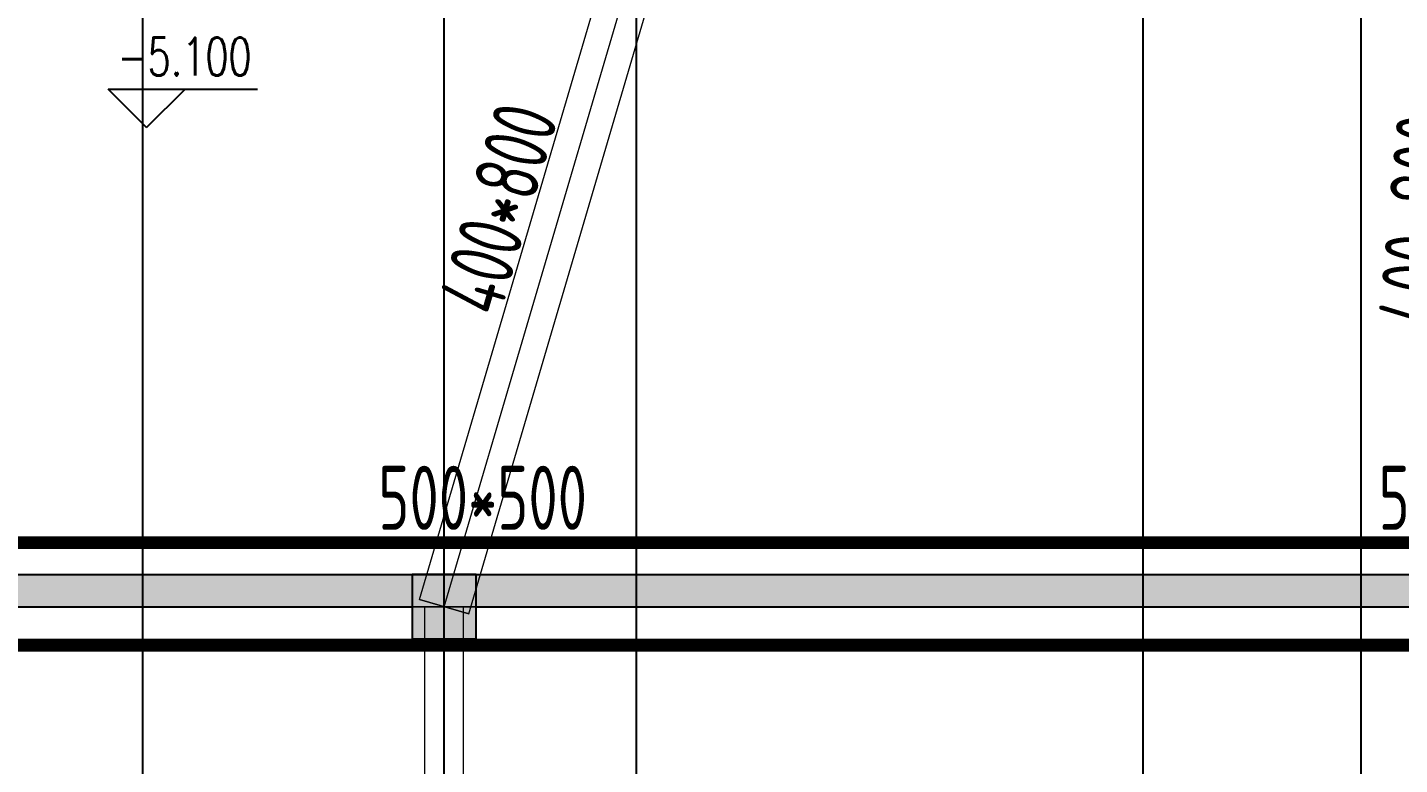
# Model space of a CAD drawing. Extents: x 369444 to 684549, y -549309 to 575337.
# Drawn here: x 410274 to 420974, y 330325 to 336078 of the extents above; entities that cross this region are included whole.
import ezdxf

# ---------------------------------------------------------------- set-up
doc = ezdxf.new("R2010")
doc.units = 0
doc.header["$LTSCALE"] = 1000
doc.header["$MEASUREMENT"] = 0
doc.linetypes.add('__DASH', pattern=[0.35, 0.25, -0.1])
for name, color, linetype, lineweight, true_color in [('-1-0-1', 7, 'Continuous', 0, 0xc0c0c0), ('-1-1-2', 7, 'Continuous', 0, 0xc0c0c0), ('-2-0-1', 1, 'Continuous', 0, 0xff0000), ('-2-1-2', 9, 'Continuous', 0, 0x808080), ('1-6-1', 7, 'Continuous', 0, 0x55ff55), ('1-6-2', 7, 'Continuous', 0, 0x55ff55), ('11-6-1', 2, 'Continuous', 0, 0xffff00), ('11-6-2', 2, 'Continuous', 0, 0xffff00), ('11-6-5', 2, 'Continuous', 0, 0xffff00), ('12-6-1', 4, 'Continuous', 0, 0x00ffff), ('12-6-2', 4, 'Continuous', 0, 0x00ffff), ('12-6-5', 4, 'Continuous', 0, 0x00ffff)]:
    doc.layers.add(name, color=color, linetype=linetype, lineweight=lineweight, true_color=true_color)
for name, color, linetype in [('A-COLU-CONC', 9, 'Continuous'), ('A-WALL-HATCH', 8, 'Continuous'), ('COLUMN', 9, 'Continuous'), ('DIM_ELEV', 3, 'Continuous'), ('DOTE', 1, 'Continuous'), ('PUB_HATCH', 8, 'Continuous'), ('WALL', 9, 'Continuous'), ('防火分区线', 7, 'Continuous')]:
    doc.layers.add(name, color=color, linetype=linetype)
doc.styles.add('_TCH_DIM', font='SIMPLEX', dxfattribs={"bigfont": 'GBCBIG'})
doc.styles.add('yjkcad', font='yjkeng.shx', dxfattribs={"width": 0.7, "height": 250, "bigfont": 'yjkchn.shx'})

# ---------------------------------------------------------------- blocks, each defined once
blk = doc.blocks.new('_FZH')
blk.add_lwpolyline([(-0.5, -0.5), (0.5, -0.5), (0.5, 0.5), (-0.5, 0.5)], close=True)
at = {"layer": 'PUB_HATCH'}
blk.add_solid([(-0.5, -0.5), (0.5, -0.5), (-0.5, 0.5), (0.5, 0.5)], dxfattribs=at)

msp = doc.modelspace()

# ---------------------------------------------------------------- hatches: boundary and pattern name
at = {"layer": 'A-WALL-HATCH'}
msp.add_hatch(color=256, dxfattribs=at).paths.add_polyline_path([(413774.7, 331806.5), (413274.7, 331806.5), (413274.7, 331306.5), (413774.7, 331306.5)])
at = {"layer": 'PUB_HATCH'}
for points in [[(413274.6, 331557), (413274.6, 331807), (405974.6, 331807), (405974.6, 331557)], [(421074.6, 331557), (421074.6, 331807), (413774.6, 331807), (413774.6, 331557)]]:
    msp.add_hatch(color=256, dxfattribs=at).paths.add_polyline_path(points)

# ---------------------------------------------------------------- linework, layer by layer
at = {"layer": '-1-0-1', "color": 0}
msp.add_point((413524.3, 331556.9, -3600), dxfattribs=at)
at = {"layer": '-1-1-2', "color": 0}
msp.add_line((413524.3, 331556.9, -3600), (413524.3, 331556.9), dxfattribs=at)
at = {"layer": '-2-0-1', "color": 0}
for p, q in [((413524.3, 331556.9, -3600), (415274.4, 337506.9, -3600)), ((405724.3, 331556.9, -3600), (413524.3, 331556.9, -3600)), ((413524.3, 331556.9, -3600), (421324.3, 331556.9, -3600)), ((413524.3, 326857.1, -3600), (413524.3, 331556.9, -3600))]:
    msp.add_line(p, q, dxfattribs=at)
at = {"layer": '-2-1-2', "color": 0}
for p, q in [((413524.3, 331556.9), (415274.4, 337506.9)), ((405724.3, 331556.9), (413524.3, 331556.9)), ((413524.3, 331556.9), (421324.3, 331556.9)), ((413524.3, 326857.1), (413524.3, 331556.9))]:
    msp.add_line(p, q, dxfattribs=at)
at = {"layer": '1-6-1', "color": 0}
for p, q in [((413524.3, 331806.9, -8700), (405724.3, 331806.9, -8700)), ((405724.3, 331806.9, -5100), (413524.3, 331806.9, -5100)), ((413524.3, 331806.9, -8700), (413524.3, 331806.9, -5100)), ((421324.3, 331806.9, -8700), (413524.3, 331806.9, -8700)), ((413524.3, 331806.9, -5100), (421324.3, 331806.9, -5100)), ((413524.3, 331806.9, -5100), (413524.3, 331806.9, -8700)), ((413524.3, 331556.9, -5100), (405724.3, 331556.9, -5100)), ((405724.3, 331556.9, -8700), (413524.3, 331556.9, -8700)), ((413524.3, 331556.9, -5100), (413524.3, 331556.9, -8700)), ((421324.3, 331556.9, -5100), (413524.3, 331556.9, -5100)), ((413524.3, 331556.9, -8700), (421324.3, 331556.9, -8700)), ((413524.3, 331556.9, -8700), (413524.3, 331556.9, -5100))]:
    msp.add_line(p, q, dxfattribs=at)
at = {"layer": '1-6-2', "color": 0}
for p, q in [((413524.3, 331556.9, -5100), (405724.3, 331556.9, -5100)), ((405724.3, 331556.9, -8700), (413524.3, 331556.9, -8700)), ((413524.3, 331556.9, -5100), (413524.3, 331556.9, -8700)), ((421324.3, 331556.9, -5100), (413524.3, 331556.9, -5100)), ((413524.3, 331556.9, -8700), (421324.3, 331556.9, -8700)), ((413524.3, 331556.9, -8700), (413524.3, 331556.9, -5100))]:
    msp.add_line(p, q, dxfattribs=at)
at = {"layer": '11-6-1', "color": 0}
for p, q in [((413274.3, 331806.9, -5100), (413274.3, 331306.9, -5100)), ((413774.3, 331806.9, -5100), (413274.3, 331806.9, -5100)), ((413274.3, 331806.9, -8700), (413274.3, 331306.9, -8700)), ((413774.3, 331806.9, -8700), (413274.3, 331806.9, -8700)), ((413274.3, 331806.9, -8700), (413274.3, 331806.9, -5100)), ((413774.3, 331306.9, -5100), (413774.3, 331806.9, -5100)), ((413774.3, 331306.9, -8700), (413774.3, 331806.9, -8700)), ((413774.3, 331806.9, -8700), (413774.3, 331806.9, -5100)), ((413274.3, 331306.9, -5100), (413774.3, 331306.9, -5100)), ((413274.3, 331306.9, -8700), (413774.3, 331306.9, -8700)), ((413274.3, 331306.9, -8700), (413274.3, 331306.9, -5100)), ((413774.3, 331306.9, -8700), (413774.3, 331306.9, -5100))]:
    msp.add_line(p, q, dxfattribs=at)
at = {"layer": '11-6-2', "color": 0}
msp.add_line((413524.3, 331556.9, -8700), (413524.3, 331556.9, -5100), dxfattribs=at)
at = {"layer": '12-6-1', "color": 0}
for p, q in [((413332.4, 331613.4, -5100), (415082.5, 337563.4, -5100)), ((413332.4, 331613.4, -5900), (415082.5, 337563.4, -5900)), ((413716.2, 331500.5, -5100), (415466.3, 337450.5, -5100)), ((413716.2, 331500.5, -5900), (415466.3, 337450.5, -5900)), ((413332.4, 331613.4, -5100), (413716.2, 331500.5, -5100)), ((413332.4, 331613.4, -5900), (413332.4, 331613.4, -5100)), ((413716.2, 331500.5, -5900), (413332.4, 331613.4, -5900)), ((413374.3, 331556.9, -5100), (413674.3, 331556.9, -5100)), ((413374.3, 331556.9, -5700), (413374.3, 331556.9, -5100)), ((413674.3, 331556.9, -5700), (413374.3, 331556.9, -5700)), ((413374.3, 326857.1, -5100), (413374.3, 331556.9, -5100)), ((413374.3, 326857.1, -5700), (413374.3, 331556.9, -5700)), ((413674.3, 331556.9, -5100), (413674.3, 331556.9, -5700)), ((413674.3, 326857.1, -5100), (413674.3, 331556.9, -5100)), ((413674.3, 326857.1, -5700), (413674.3, 331556.9, -5700)), ((413716.2, 331500.5, -5100), (413716.2, 331500.5, -5900))]:
    msp.add_line(p, q, dxfattribs=at)
at = {"layer": '12-6-2', "color": 0}
for p, q in [((413524.3, 331556.9, -5100), (415274.4, 337506.9, -5100)), ((413524.3, 326857.1, -5100), (413524.3, 331556.9, -5100))]:
    msp.add_line(p, q, dxfattribs=at)
at = {"layer": 'A-COLU-CONC'}
for p, q in [((413774.7, 331806.5), (413274.7, 331806.5)), ((413274.7, 331806.5), (413274.7, 331306.5)), ((413774.7, 331306.5), (413774.7, 331806.5)), ((413274.7, 331306.5), (413774.7, 331306.5))]:
    msp.add_line(p, q, dxfattribs=at)
at = {"layer": 'DIM_ELEV'}
for p, q in [((411204, 335296.4), (410904, 335596.4)), ((410904, 335596.4), (412068.2, 335596.4)), ((411204, 335296.4), (411504, 335596.4))]:
    msp.add_line(p, q, dxfattribs=at)
at = {"layer": 'DOTE', "color": 8}
for p, q in [((411174.5, 261807), (411174.5, 476704.8)), ((413524.5, 59364.2), (413524.5, 476704.8)), ((415024.5, 261807), (415024.5, 476704.8)), ((418974.5, 261807), (418974.5, 476704.8)), ((420674.5, 59364.2), (420674.5, 476704.8))]:
    msp.add_line(p, q, dxfattribs=at)
at = {"layer": 'DOTE', "color": 8, "lineweight": -2}
msp.add_line((377844.4, 331257), (624570.9, 331257), dxfattribs=at)
at = {"layer": 'WALL'}
for p, q in [((405974.6, 331807), (413274.6, 331807)), ((413774.6, 331807), (421074.6, 331807)), ((405974.6, 331557), (413274.6, 331557)), ((413774.6, 331557), (421074.6, 331557))]:
    msp.add_line(p, q, dxfattribs=at)
at = {"layer": '防火分区线', "linetype": '__DASH', "lineweight": -2, "ltscale": 8, "const_width": 100}
for points in [[(431024.5, 331256.9), (396374.5, 331256.9), (396374.5, 336106.9), (394974.5, 336107), (394974.5, 340506.9), (394424.5, 340506.9), (394424.5, 346007), (396374.5, 346007), (396374.5, 349564.2), (399124.5, 349514.2), (399124.5, 354606.9), (405224.5, 354606.9), (405224.5, 392657.1)], [(430224.5, 332056.9), (397174.5, 332056.9), (397174.5, 336906.8), (395774.5, 336906.9), (395774.5, 341306.9), (395224.5, 341306.9), (395224.5, 345207), (397174.5, 345207), (397174.5, 348749.5), (399924.5, 348699.5), (399924.5, 353806.9), (406024.5, 353806.9), (406024.5, 391857.1)]]:
    msp.add_lwpolyline(points, dxfattribs=at)

# ---------------------------------------------------------------- block references
at = {"layer": 'COLUMN', "color": 31, "xscale": 500, "yscale": 500, "zscale": 500}
msp.add_blockref('_FZH', (413524.6, 331557), dxfattribs=at)

# ---------------------------------------------------------------- texts
at = {"layer": '11-6-5', "color": 0, "char_height": 500, "attachment_point": 8, "style": 'yjkcad'}
for insert in [(413824.3, 332156.9, -3600), (421624.3, 332156.9, -3600)]:
    msp.add_mtext('500*500', dxfattribs=dict(at, insert=insert))
at = {"layer": '12-6-5', "color": 0, "char_height": 500, "attachment_point": 8, "style": 'yjkcad'}
for insert, rotation in [((414188.3, 334594), 73.60993), ((421380.3, 334552.2), 84.71819)]:
    msp.add_mtext('400*800', dxfattribs=dict(at, insert=insert, rotation=rotation))
at = {"layer": 'DIM_ELEV', "color": 7, "style": '_TCH_DIM', "width": 0.705882}
msp.add_text('-5.100', height=297.5, dxfattribs=at).set_placement((410978.2, 335701.4))

doc.saveas('drawing.dxf')
